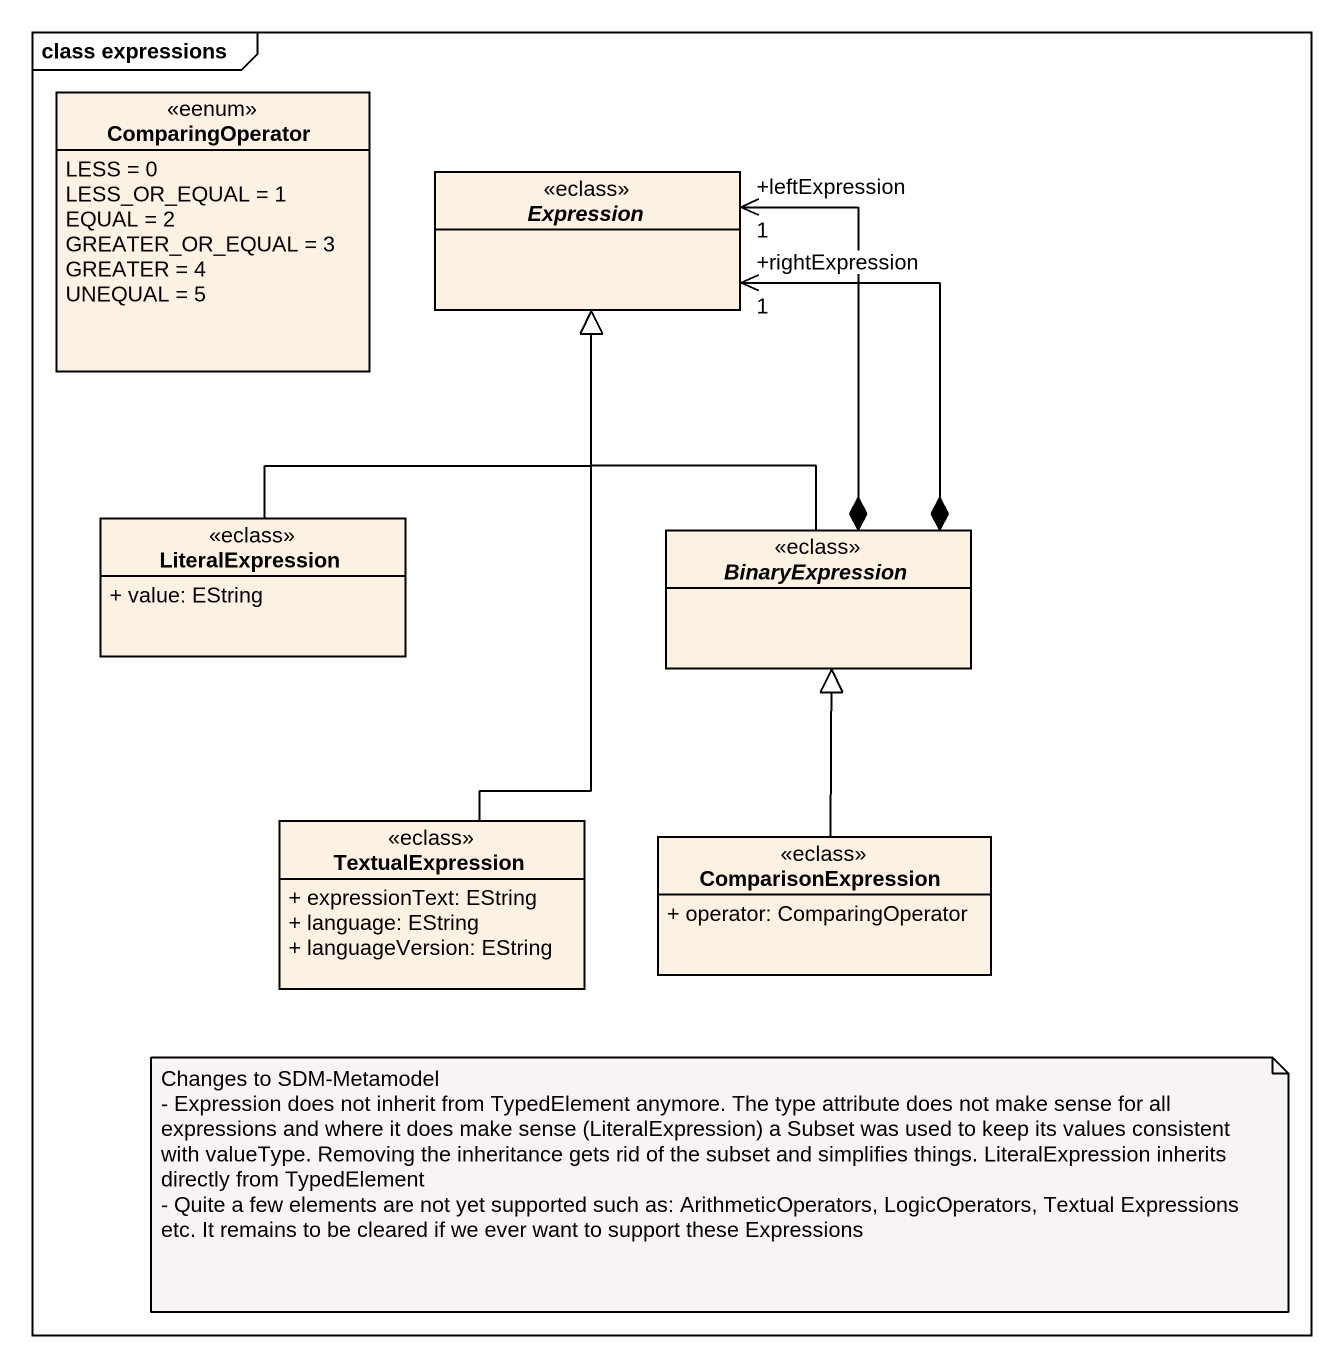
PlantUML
@startuml
mainframe class expressions
hide circle
hide empty members
skinparam classAttributeIconSize 0
class ComparingOperator <<eenum>> {
  LESS = 0
  LESS_OR_EQUAL = 1
  EQUAL = 2
  GREATER_OR_EQUAL = 3
  GREATER = 4
  UNEQUAL = 5
}
abstract class Expression <<eclass>>
class LiteralExpression <<eclass>> {
  + value: EString
}
abstract class BinaryExpression <<eclass>>
class TextualExpression <<eclass>> {
  + expressionText: EString
  + language: EString
  + languageVersion: EString
}
class ComparisonExpression <<eclass>> {
  + operator: ComparingOperator
}
Expression "+leftExpression\n1" <--* BinaryExpression
Expression "+rightExpression\n1" <--* BinaryExpression
LiteralExpression -up-|> Expression
BinaryExpression -up-|> Expression
TextualExpression -up-|> Expression
ComparisonExpression -up-|> BinaryExpression
note as N1
  Changes to SDM-Metamodel
  - Expression does not inherit from TypedElement anymore. The type attribute does not make sense for all expressions and where it does make sense (LiteralExpression) a Subset was used to keep its values consistent with valueType. Removing the inheritance gets rid of the subset and simplifies things. LiteralExpression inherits directly from TypedElement
  - Quite a few elements are not yet supported such as: ArithmeticOperators, LogicOperators, Textual Expressions etc. It remains to be cleared if we ever want to support these Expressions
end note
@enduml
